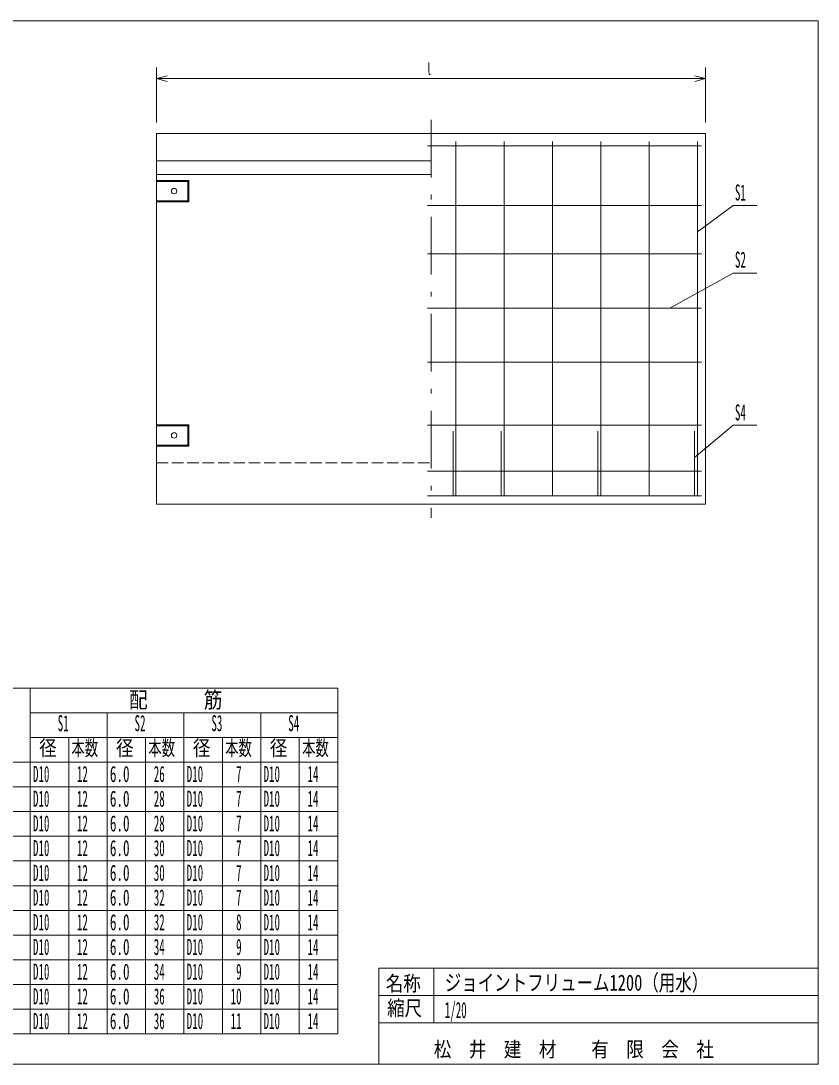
# Model space of a CAD drawing. Units: millimetres, scale not verified. Extents: x 74 to 5614, y 79 to 3879.
# Drawn here: x 2709 to 5614, y 79 to 3879 of the extents above; entities that cross this region are included whole.
import ezdxf
from ezdxf.enums import TextEntityAlignment as Align

# ---------------------------------------------------------------- set-up
doc = ezdxf.new("R2010")
doc.units = ezdxf.units.MM
doc.header["$LTSCALE"] = 7
doc.linetypes.add('USER1', pattern=[50.5, 30, -9, 2.5, -9])
doc.linetypes.add('USER2', pattern=[8, 6, -2])
doc.layers.add('1', color=7, linetype='Continuous', lineweight=18)
doc.styles.add('ＭＳ ゴシック', font='')
doc.styles.get('ＭＳ ゴシック').set_extended_font_data('MS Gothic')

msp = doc.modelspace()

# ---------------------------------------------------------------- linework, layer by layer
at = {"layer": '1'}
for p, q in [((73.5, 3879), (5613.5, 3879)), ((5613.5, 3879), (5613.5, 79)), ((3203.5, 3709), (3203.5, 3509)), ((5203.5, 3709), (5203.5, 3509)), ((3203.5, 3669), (3242.137, 3679.353)), ((3203.5, 3669), (5203.5, 3669)), ((3203.5, 3669), (3242.137, 3658.647)), ((5203.5, 3669), (5164.863, 3679.353)), ((5203.5, 3669), (5164.863, 3658.647)), ((3203.5, 3469), (5203.5, 3469)), ((3203.5, 3469), (3203.5, 2119)), ((5203.5, 3469), (5203.5, 2119)), ((4190.403, 3424), (5188.5, 3424)), ((4293.5, 3439), (4293.5, 2149)), ((4469.5, 3439), (4469.5, 2149)), ((4645.5, 3439), (4645.5, 2149)), ((4821.5, 3439), (4821.5, 2149)), ((4997.5, 3439), (4997.5, 2149)), ((5173.5, 3439), (5173.5, 2149)), ((3203.5, 3369), (4203.5, 3369)), ((3203.5, 3319), (4203.5, 3319)), ((3203.5, 3298), (3321.5, 3298)), ((3203.5, 3294), (3317.5, 3294)), ((3317.5, 3294), (3321.5, 3298)), ((3317.5, 3294), (3317.5, 3224)), ((3321.5, 3298), (3321.5, 3220)), ((3203.5, 3224), (3317.5, 3224)), ((3321.5, 3220), (3203.5, 3220)), ((3317.5, 3224), (3321.5, 3220)), ((4190.403, 3207), (5188.5, 3207)), ((5173.5, 3110.157), (5303.5, 3207)), ((5303.5, 3207), (5390.403, 3207)), ((4190.403, 3030), (5188.5, 3030)), ((5072.951, 2833), (5303.5, 2960.362)), ((5303.5, 2960.362), (5390.403, 2960.362)), ((4190.403, 2833), (5188.5, 2833)), ((4190.403, 2636), (5188.5, 2636)), ((3203.5, 2408), (3321.5, 2408)), ((3203.5, 2404), (3317.5, 2404)), ((3317.5, 2404), (3321.5, 2408)), ((3317.5, 2404), (3317.5, 2334)), ((3321.5, 2408), (3321.5, 2330)), ((4190.403, 2406), (5188.5, 2406)), ((5163.5, 2288.306), (5303.5, 2406)), ((5303.5, 2406), (5390.403, 2406)), ((4283.5, 2384), (4283.5, 2149)), ((4459.5, 2149), (4459.5, 2384)), ((4811.5, 2384), (4811.5, 2149)), ((5163.5, 2384), (5163.5, 2149)), ((3203.5, 2334), (3317.5, 2334)), ((3321.5, 2330), (3203.5, 2330)), ((3317.5, 2334), (3321.5, 2330)), ((4190.403, 2239), (5188.5, 2239)), ((4190.403, 2149), (5188.5, 2149)), ((5203.5, 2119), (3203.5, 2119)), ((1183.5, 1449), (3583.5, 1449)), ((2743.5, 1449), (2743.5, 1089)), ((3583.5, 1449), (3863.5, 1449)), ((3863.5, 1449), (3863.5, 639)), ((2743.5, 1359), (3303.5, 1359)), ((3023.5, 1359), (3023.5, 1269)), ((3303.5, 1359), (3583.5, 1359)), ((3303.5, 1359), (3303.5, 1269)), ((3583.5, 1359), (3863.5, 1359)), ((3583.5, 639), (3583.5, 1359)), ((2743.5, 1269), (2813.5, 1269)), ((2813.5, 1269), (3303.5, 1269)), ((2883.5, 1269), (2883.5, 1089)), ((3023.5, 1269), (3023.5, 1089)), ((3163.5, 1269), (3163.5, 1089)), ((3303.5, 1269), (3583.5, 1269)), ((3303.5, 1269), (3303.5, 1089)), ((3443.5, 1269), (3443.5, 639)), ((3583.5, 1269), (3863.5, 1269)), ((3723.5, 1269), (3723.5, 639)), ((2443.5, 1179), (2743.5, 1179)), ((2743.5, 1179), (3303.5, 1179)), ((3303.5, 1179), (3583.5, 1179)), ((3583.5, 1179), (3863.5, 1179)), ((1183.5, 1089), (3863.5, 1089)), ((2743.5, 1089), (2743.5, 639)), ((2883.5, 1089), (2883.5, 639)), ((3023.5, 1089), (3023.5, 639)), ((3163.5, 1089), (3163.5, 639)), ((3303.5, 639), (3303.5, 1089)), ((3863.5, 999), (1183.5, 999)), ((1183.5, 909), (3863.5, 909)), ((3863.5, 819), (1183.5, 819)), ((1183.5, 729), (3863.5, 729)), ((3863.5, 639), (1183.5, 639)), ((2743.5, 459), (2743.5, 639)), ((2883.5, 459), (2883.5, 639)), ((3023.5, 639), (3023.5, 189)), ((3163.5, 459), (3163.5, 639)), ((3303.5, 639), (3303.5, 459)), ((3443.5, 459), (3443.5, 639)), ((3583.5, 639), (3583.5, 459)), ((3723.5, 639), (3723.5, 459)), ((3863.5, 459), (3863.5, 639)), ((3863.5, 549), (293.5, 549)), ((3023.5, 459), (3023.5, 549)), ((293.5, 459), (3863.5, 459)), ((2743.5, 459), (2743.5, 189)), ((2883.5, 459), (2883.5, 189)), ((3023.5, 459), (3023.5, 189)), ((3163.5, 459), (3163.5, 189)), ((3303.5, 459), (3303.5, 189)), ((3443.5, 459), (3443.5, 189)), ((3583.5, 459), (3583.5, 189)), ((3723.5, 459), (3723.5, 189)), ((3863.5, 459), (3863.5, 189)), ((4013.5, 429), (4013.5, 229)), ((4013.5, 429), (5336, 429)), ((4213.5, 429), (4213.5, 229)), ((5336, 429), (5613.5, 429)), ((293.5, 369), (3863.5, 369)), ((4413.5, 329), (4013.5, 329)), ((4413.5, 329), (5613.5, 329)), ((293.5, 279), (3863.5, 279)), ((4013.5, 229), (4013.5, 79)), ((4013.5, 229), (5613.5, 229)), ((293.5, 189), (3863.5, 189)), ((5613.5, 79), (73.5, 79))]:
    msp.add_line(p, q, dxfattribs=at)
at = {"layer": '1', "linetype": 'USER1'}
msp.add_line((4203.5, 3519), (4203.5, 2069), dxfattribs=at)
at = {"layer": '1', "linetype": 'USER2'}
msp.add_line((3203.5, 2269), (4203.5, 2269), dxfattribs=at)
at = {"layer": '1'}
for centre in [(3267.5, 3259), (3267.5, 2369)]:
    msp.add_circle(centre, 10, dxfattribs=at)

# ---------------------------------------------------------------- texts
at = {"layer": '1', "style": 'ＭＳ ゴシック'}
for s, height, width, p in [('l', 43.99, 0.5, (4188.5, 3669)), ('S1', 58.65, 0.5, (5310.403, 3207)), ('S2', 58.65, 0.5, (5310.403, 2962.282)), ('S4', 58.65, 0.5, (5310.403, 2406)), ('配\u3000\u3000\u3000筋', 58.65, 0.85, (3103.5, 1359)), ('S1', 58.65, 0.5, (2843.5, 1274)), ('S2', 58.65, 0.5, (3123.5, 1274)), ('S3', 58.65, 0.5, (3403.5, 1274)), ('S4', 58.65, 0.5, (3683.5, 1274)), ('径', 54.99, 0.85, (2776, 1186.5)), ('本数', 54.99, 0.65, (2893.5, 1186.5)), ('径', 54.99, 0.85, (3056, 1186.5)), ('本数', 54.99, 0.65, (3173.5, 1186.5)), ('径', 54.99, 0.85, (3336, 1186.5)), ('本数', 54.99, 0.65, (3453.5, 1186.5)), ('径', 54.99, 0.85, (3616, 1186.5)), ('本数', 54.99, 0.65, (3733.5, 1186.5)), ('D10', 58.65, 0.5, (2753.5, 1089)), ('12', 58.65, 0.5, (2913.5, 1089)), ('6.0', 58.65, 0.6, (3033.5, 1089)), ('26', 58.65, 0.5, (3193.5, 1089)), ('D10', 58.65, 0.5, (3313.5, 1089)), ('7', 58.65, 0.5, (3493.5, 1089)), ('D10', 58.65, 0.5, (3593.5, 1089)), ('14', 58.65, 0.5, (3753.5, 1089)), ('D10', 58.65, 0.5, (2753.5, 999)), ('12', 58.65, 0.5, (2913.5, 999)), ('6.0', 58.65, 0.6, (3033.5, 999)), ('28', 58.65, 0.5, (3193.5, 999)), ('D10', 58.65, 0.5, (3313.5, 999)), ('7', 58.65, 0.5, (3493.5, 999)), ('D10', 58.65, 0.5, (3593.5, 999)), ('14', 58.65, 0.5, (3753.5, 999)), ('D10', 58.65, 0.5, (2753.5, 909)), ('12', 58.65, 0.5, (2913.5, 909)), ('6.0', 58.65, 0.6, (3033.5, 909)), ('28', 58.65, 0.5, (3193.5, 909)), ('D10', 58.65, 0.5, (3313.5, 909)), ('7', 58.65, 0.5, (3493.5, 909)), ('D10', 58.65, 0.5, (3593.5, 909)), ('14', 58.65, 0.5, (3753.5, 909)), ('D10', 58.65, 0.5, (2753.5, 819)), ('12', 58.65, 0.5, (2913.5, 819)), ('6.0', 58.65, 0.6, (3033.5, 819)), ('30', 58.65, 0.5, (3193.5, 819)), ('D10', 58.65, 0.5, (3313.5, 819)), ('7', 58.65, 0.5, (3493.5, 819)), ('D10', 58.65, 0.5, (3593.5, 819)), ('14', 58.65, 0.5, (3753.5, 819)), ('D10', 58.65, 0.5, (2753.5, 729)), ('12', 58.65, 0.5, (2913.5, 729)), ('6.0', 58.65, 0.6, (3033.5, 729)), ('30', 58.65, 0.5, (3193.5, 729)), ('D10', 58.65, 0.5, (3313.5, 729)), ('7', 58.65, 0.5, (3493.5, 729)), ('D10', 58.65, 0.5, (3593.5, 729)), ('14', 58.65, 0.5, (3753.5, 729)), ('D10', 58.65, 0.5, (2753.5, 639)), ('12', 58.65, 0.5, (2913.5, 639)), ('6.0', 58.65, 0.6, (3033.5, 639)), ('32', 58.65, 0.5, (3193.5, 639)), ('D10', 58.65, 0.5, (3313.5, 639)), ('7', 58.65, 0.5, (3493.5, 639)), ('D10', 58.65, 0.5, (3593.5, 639)), ('14', 58.65, 0.5, (3753.5, 639)), ('D10', 58.65, 0.5, (2753.5, 549)), ('12', 58.65, 0.5, (2913.5, 549)), ('6.0', 58.65, 0.6, (3033.5, 549)), ('32', 58.65, 0.5, (3193.5, 549)), ('D10', 58.65, 0.5, (3313.5, 549)), ('8', 58.65, 0.5, (3493.5, 549)), ('D10', 58.65, 0.5, (3593.5, 549)), ('14', 58.65, 0.5, (3753.5, 549)), ('D10', 58.65, 0.5, (2753.5, 459)), ('12', 58.65, 0.5, (2913.5, 459)), ('6.0', 58.65, 0.6, (3033.5, 459)), ('34', 58.65, 0.5, (3193.5, 459)), ('D10', 58.65, 0.5, (3313.5, 459)), ('9', 58.65, 0.5, (3493.5, 459)), ('D10', 58.65, 0.5, (3593.5, 459)), ('14', 58.65, 0.5, (3753.5, 459)), ('14', 58.65, 0.5, (3753.5, 459)), ('D10', 58.65, 0.5, (2753.5, 369)), ('12', 58.65, 0.5, (2913.5, 369)), ('12', 58.65, 0.5, (2913.5, 369)), ('6.0', 58.65, 0.6, (3033.5, 369)), ('34', 58.65, 0.5, (3193.5, 369)), ('D10', 58.65, 0.5, (3313.5, 369)), ('9', 58.65, 0.5, (3493.5, 369)), ('D10', 58.65, 0.5, (3593.5, 369)), ('14', 58.65, 0.5, (3753.5, 369)), ('名称', 54.99, 0.85, (4038.5, 329)), ('ジョイントフリューム1200（用水）', 58.65, 0.75, (4253.5, 329)), ('D10', 58.65, 0.5, (2753.5, 279)), ('12', 58.65, 0.5, (2913.5, 279)), ('6.0', 58.65, 0.6, (3033.5, 279)), ('36', 58.65, 0.5, (3193.5, 279)), ('D10', 58.65, 0.5, (3313.5, 279)), ('10', 58.65, 0.5, (3473.5, 279)), ('D10', 58.65, 0.5, (3593.5, 279)), ('14', 58.65, 0.5, (3753.5, 279)), ('縮尺', 54.99, 0.85, (4043.5, 239)), ('1/20', 58.65, 0.5, (4253.5, 229)), ('D10', 58.65, 0.5, (2753.5, 189)), ('12', 58.65, 0.5, (2913.5, 189)), ('6.0', 58.65, 0.6, (3033.5, 189)), ('36', 58.65, 0.5, (3193.5, 189)), ('D10', 58.65, 0.5, (3313.5, 189)), ('11', 58.65, 0.5, (3473.5, 189)), ('D10', 58.65, 0.5, (3593.5, 189)), ('14', 58.65, 0.5, (3753.5, 189)), ('松\u3000井\u3000建\u3000材\u3000\u3000有\u3000限\u3000会\u3000社', 54.99, 0.85, (4213.5, 89))]:
    msp.add_text(s, height=height, dxfattribs=dict(at, width=width)).set_placement(p, align=Align.BOTTOM_LEFT)

doc.saveas('drawing.dxf')
